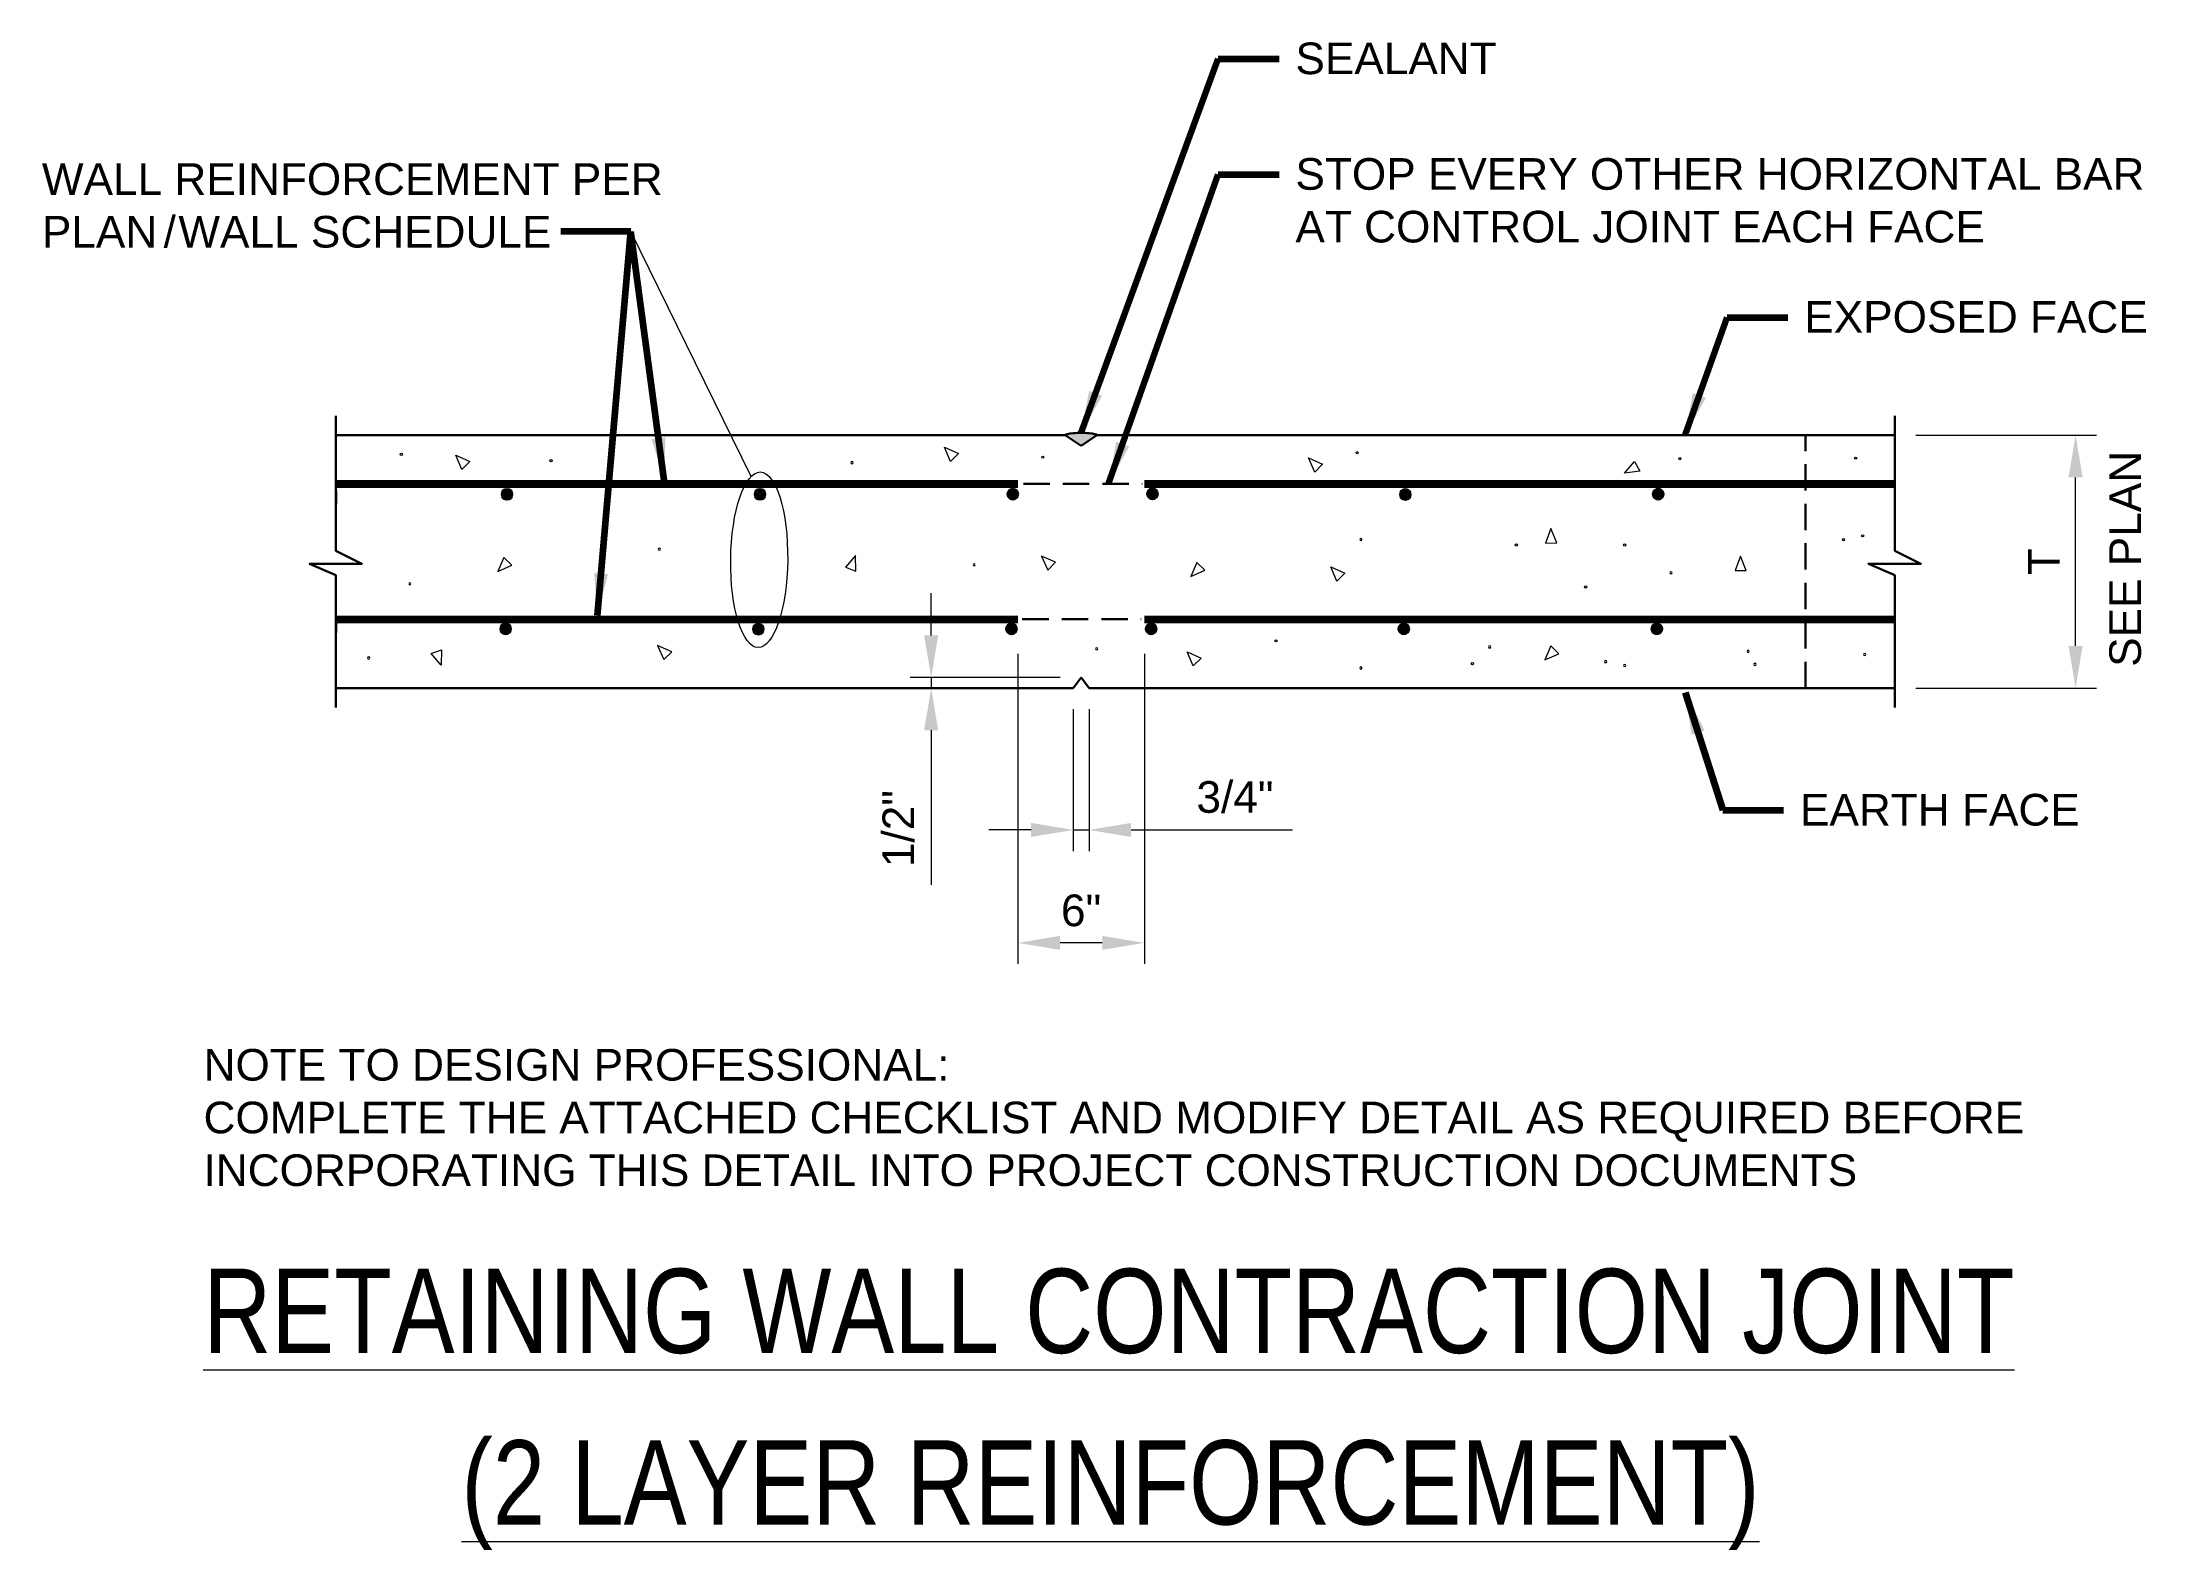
# Model space of a CAD drawing. Header units: inches. Extents: x -282.6 to -182.8, y 1522.9 to 1594.5.
import ezdxf

# ---------------------------------------------------------------- set-up
doc = ezdxf.new("R2010")
doc.units = ezdxf.units.IN
doc.header["$LTSCALE"] = 5
doc.header["$MEASUREMENT"] = 0
doc.linetypes.add('HIDDEN', pattern=[0.375, 0.25, -0.125])
for name, color, linetype, lineweight in [('S-ANNO-DIMS', 1, 'Continuous', 20), ('S-ANNO-TEXT', 7, 'Continuous', 20), ('S-DETL', 3, 'Continuous', 30), ('S-DETL-PATT', 7, 'Continuous', 15)]:
    doc.layers.add(name, color=color, linetype=linetype, lineweight=lineweight)
doc.styles.add('Romans', font='arial.ttf')
doc.dimstyles.get("Standard").update_dxf_attribs({"dimtxt": 0.18, "dimasz": 0.18, "dimexe": 0.18, "dimexo": 0.0625, "dimgap": 0.09, "dimtad": 0, "dimtih": 1, "dimtoh": 1, "dimdec": 4, "dimzin": 0, "dimdsep": 46, "dimtxsty": 'Standard', "dimcen": 0.09, "dimadec": 0, "dimazin": 0, "dimtfac": 1, "dimtdec": 4, "dimtofl": 0, "dimtmove": 0, "dimatfit": 3, "dimfxl": 1, "dimtolj": 1, "dimtzin": 0, "dimarcsym": 0})

# ---------------------------------------------------------------- blocks, each defined once
blk = doc.blocks.new('*D0')
at = {"layer": 'Defpoints', "color": 0, "transparency": 16777216}
for p in [(-194.743, 1575.828), (-186.162, 1575.828), (-194.743, 1563.828)]:
    blk.add_point(p, dxfattribs=at)
at = {"layer": 'S-ANNO-DIMS', "transparency": 16777216}
for p, q in [((-193.743, 1575.828), (-185.162, 1575.828)), ((-186.162, 1565.828), (-186.162, 1573.828)), ((-193.743, 1563.828), (-185.162, 1563.828))]:
    blk.add_line(p, q, dxfattribs=at)
for points in [[(-186.496, 1573.828), (-185.829, 1573.828), (-186.162, 1575.828)], [(-186.496, 1565.828), (-185.829, 1565.828), (-186.162, 1563.828)]]:
    blk.add_solid(points, dxfattribs=at)
at = {"layer": 'S-ANNO-DIMS', "transparency": 16777216, "insert": (-187.662, 1569.828), "char_height": 1.5, "attachment_point": 5, "rotation": 90, "style": 'Romans'}
blk.add_mtext('\\A1;T', dxfattribs=at)
blk = doc.blocks.new('*D1')
at = {"layer": 'Defpoints', "color": 0, "transparency": 16777216}
for p in [(-236.346, 1566.46), (-230.346, 1566.46), (-236.346, 1551.739)]:
    blk.add_point(p, dxfattribs=at)
at = {"layer": 'S-ANNO-DIMS', "transparency": 16777216}
for p, q in [((-236.346, 1565.46), (-236.346, 1550.739)), ((-230.346, 1565.46), (-230.346, 1550.739)), ((-232.346, 1551.739), (-234.346, 1551.739))]:
    blk.add_line(p, q, dxfattribs=at)
for points in [[(-234.346, 1552.072), (-234.346, 1551.406), (-236.346, 1551.739)], [(-232.346, 1552.072), (-232.346, 1551.406), (-230.346, 1551.739)]]:
    blk.add_solid(points, dxfattribs=at)
at = {"layer": 'S-ANNO-DIMS', "transparency": 16777216, "insert": (-233.346, 1553.271), "char_height": 1.5, "attachment_point": 5, "style": 'Romans'}
blk.add_mtext('\\A1;6"', dxfattribs=at)
blk = doc.blocks.new('*D2')
at = {"layer": 'Defpoints', "color": 0, "transparency": 16777216}
for p in [(-233.721, 1563.828), (-232.971, 1563.828), (-233.721, 1557.098)]:
    blk.add_point(p, dxfattribs=at)
at = {"layer": 'S-ANNO-DIMS', "transparency": 16777216}
for p, q in [((-233.721, 1562.828), (-233.721, 1556.098)), ((-232.971, 1562.828), (-232.971, 1556.098)), ((-235.721, 1557.098), (-237.721, 1557.098)), ((-233.721, 1557.098), (-232.971, 1557.098)), ((-230.971, 1557.098), (-223.31, 1557.098))]:
    blk.add_line(p, q, dxfattribs=at)
for points in [[(-235.721, 1557.432), (-235.721, 1556.765), (-233.721, 1557.098)], [(-230.971, 1557.432), (-230.971, 1556.765), (-232.971, 1557.098)]]:
    blk.add_solid(points, dxfattribs=at)
at = {"layer": 'S-ANNO-DIMS', "transparency": 16777216, "insert": (-226.045, 1558.651), "char_height": 1.5, "attachment_point": 5, "style": 'Romans'}
blk.add_mtext('\\A1;3/4"', dxfattribs=at)
blk = doc.blocks.new('*D3')
at = {"layer": 'Defpoints', "color": 0, "transparency": 16777216}
for p in [(-233.346, 1564.328), (-240.459, 1563.828), (-233.721, 1563.828)]:
    blk.add_point(p, dxfattribs=at)
at = {"layer": 'S-ANNO-DIMS', "transparency": 16777216}
for p, q in [((-240.459, 1566.328), (-240.459, 1568.328)), ((-234.346, 1564.328), (-241.459, 1564.328)), ((-240.459, 1564.328), (-240.459, 1563.828)), ((-240.459, 1561.828), (-240.459, 1554.497))]:
    blk.add_line(p, q, dxfattribs=at)
for points in [[(-240.793, 1566.328), (-240.126, 1566.328), (-240.459, 1564.328)], [(-240.793, 1561.828), (-240.126, 1561.828), (-240.459, 1563.828)]]:
    blk.add_solid(points, dxfattribs=at)
at = {"layer": 'S-ANNO-DIMS', "transparency": 16777216, "insert": (-242.01, 1557.162), "char_height": 1.5, "attachment_point": 5, "rotation": 90, "style": 'Romans'}
blk.add_mtext('\\A1;1/2" ', dxfattribs=at)

msp = doc.modelspace()

# ---------------------------------------------------------------- hatches: boundary and pattern name
at = {"layer": 'S-DETL'}
h = msp.add_hatch(color=256, dxfattribs=at)
h.dxf.hatch_style = 1
edge = h.paths.add_edge_path()
edge.add_ellipse((-233.3456894, 1575.8277384), major_axis=(-0.75, 0), ratio=0.1449328904, start_angle=180, end_angle=360)
edge.add_line((-234.0956894, 1575.8277384), (-233.3456894, 1575.3277384))
edge.add_line((-233.3456894, 1575.3277384), (-232.5956894, 1575.8277384))
h = msp.add_hatch(color=256, dxfattribs=at)
h.dxf.hatch_style = 1
h.paths.add_polyline_path([(-260.8359872, 1573.0240711, 1), (-260.3359872, 1573.0240711, 1)])
h = msp.add_hatch(color=256, dxfattribs=at)
h.dxf.hatch_style = 1
h.paths.add_polyline_path([(-248.8317069, 1573.0232157, 1), (-248.3317069, 1573.0232157, 1)])
h = msp.add_hatch(color=256, dxfattribs=at)
h.dxf.hatch_style = 1
h.paths.add_polyline_path([(-236.8389789, 1573.0271025, 1), (-236.3389789, 1573.0271025, 1)])
h = msp.add_hatch(color=256, dxfattribs=at)
h.dxf.hatch_style = 1
h.paths.add_polyline_path([(-230.2121661, 1573.041799, 1), (-229.7121661, 1573.041799, 1)])
h = msp.add_hatch(color=256, dxfattribs=at)
h.dxf.hatch_style = 1
h.paths.add_polyline_path([(-218.2114624, 1573.0157569, 1), (-217.7114624, 1573.0157569, 1)])
h = msp.add_hatch(color=256, dxfattribs=at)
h.dxf.hatch_style = 1
h.paths.add_polyline_path([(-206.2124627, 1573.0298876, 1), (-205.7124627, 1573.0298876, 1)])
h = msp.add_hatch(color=256, dxfattribs=at)
h.dxf.hatch_style = 1
h.paths.add_polyline_path([(-260.9000176, 1566.6358218, 1), (-260.4000176, 1566.6358218, 1)])
h = msp.add_hatch(color=256, dxfattribs=at)
h.dxf.hatch_style = 1
h.paths.add_polyline_path([(-248.908796, 1566.6276068, 1), (-248.408796, 1566.6276068, 1)])
h = msp.add_hatch(color=256, dxfattribs=at)
h.dxf.hatch_style = 1
h.paths.add_polyline_path([(-236.9000176, 1566.6358218, 1), (-236.4000176, 1566.6358218, 1)])
h = msp.add_hatch(color=256, dxfattribs=at)
h.dxf.hatch_style = 1
h.paths.add_polyline_path([(-230.2753965, 1566.6358218, 1), (-229.7753965, 1566.6358218, 1)])
h = msp.add_hatch(color=256, dxfattribs=at)
h.dxf.hatch_style = 1
h.paths.add_polyline_path([(-218.2870306, 1566.6405673, 1), (-217.7870306, 1566.6405673, 1)])
h = msp.add_hatch(color=256, dxfattribs=at)
h.dxf.hatch_style = 1
h.paths.add_polyline_path([(-206.2787686, 1566.6426544, 1), (-205.7787686, 1566.6426544, 1)])

# ---------------------------------------------------------------- linework, layer by layer
at = {"layer": 'S-ANNO-TEXT'}
msp.add_lwpolyline([(-248.999506, 1573.8733552), (-254.7067069, 1585.4863937)], dxfattribs=at)
msp.add_ellipse((-248.6191378, 1569.9178093), major_axis=(-0.0501967, -4.1645147), ratio=0.3246756541, dxfattribs=at)
at = {"layer": 'S-DETL'}
for p, q in [((-233.3456894, 1575.3277384), (-234.0956894, 1575.8277384)), ((-233.3456894, 1575.3277384), (-232.5956894, 1575.8277384)), ((-268.6940387, 1573.1955176), (-268.6940387, 1572.5705176)), ((-268.6940387, 1566.4599591), (-268.6940387, 1567.0849591)), ((-233.3456894, 1564.3277384), (-233.7206894, 1563.8277384)), ((-232.9706894, 1563.8277384), (-233.3456894, 1564.3277384)), ((-233.7206894, 1563.8277384), (-268.709714, 1563.8277384)), ((-194.7434102, 1563.8277384), (-232.9706894, 1563.8277384))]:
    msp.add_line(p, q, dxfattribs=at)
at = {"layer": 'S-DETL', "color": 7, "linetype": 'HIDDEN'}
for p, q in [((-198.9824329, 1563.8277384), (-198.9824329, 1575.8277384)), ((-236.0852237, 1573.5190408), (-230.4470907, 1573.5190408)), ((-236.1344693, 1567.106061), (-230.4963363, 1567.106061))]:
    msp.add_line(p, q, dxfattribs=at)
at = {"layer": 'S-DETL', "linetype": 'Continuous'}
for points in [[(-268.709714, 1576.7503284), (-268.709714, 1570.3479816), (-267.4653442, 1569.7257967), (-269.9540838, 1569.7257967), (-268.709714, 1569.1789349), (-268.709714, 1562.9051483)], [(-194.7434102, 1576.7503284), (-194.7434102, 1570.3479816), (-193.4990404, 1569.7257967), (-195.98778, 1569.7257967), (-194.7434102, 1569.1789349), (-194.7434102, 1562.9051483)]]:
    msp.add_lwpolyline(points, dxfattribs=at)
at = {"layer": 'S-DETL'}
for points in [[(-234.0956894, 1575.8277384), (-268.709714, 1575.8277384)], [(-194.7434102, 1575.8277384), (-232.5956894, 1575.8277384)]]:
    msp.add_lwpolyline(points, dxfattribs=at)
at = {"layer": 'S-DETL', "const_width": 0.375}
for points in [[(-268.6940387, 1573.5130804), (-236.3456894, 1573.5130804)], [(-230.3456894, 1573.5130804), (-194.7434102, 1573.5130804)], [(-268.6940387, 1567.0849591), (-236.3456894, 1567.0849591)], [(-230.3456894, 1567.0849591), (-194.7434102, 1567.0849591)]]:
    msp.add_lwpolyline(points, dxfattribs=at)
at = {"layer": 'S-DETL'}
for centre in [(-260.5859872, 1573.0240711), (-248.5817069, 1573.0232157), (-236.5889789, 1573.0271025), (-229.9621661, 1573.041799), (-217.9614624, 1573.0157569), (-205.9624627, 1573.0298876), (-260.6500176, 1566.6358218), (-248.658796, 1566.6276068), (-236.6500176, 1566.6358218), (-230.0253965, 1566.6358218), (-218.0370306, 1566.6405673), (-206.0287686, 1566.6426544)]:
    msp.add_circle(centre, 0.25, dxfattribs=at)
msp.add_ellipse((-233.3456894, 1575.8277384), major_axis=(-0.75, 0), ratio=0.1449328904, start_param=3.1415926536, end_param=6.2831853072, dxfattribs=at)
at = {"layer": 'S-DETL-PATT', "flags": 128}
for points in [[(-239.5377166, 1574.5824035), (-239.8253669, 1575.2566665), (-239.1628239, 1574.9572962)], [(-262.7211042, 1574.1984542), (-263.0087546, 1574.8727172), (-262.3462115, 1574.573347)], [(-222.2640452, 1574.0814815), (-222.5516956, 1574.7557445), (-221.8891525, 1574.4563742)], [(-206.8339505, 1574.1156343), (-207.5606451, 1574.019259), (-207.0946262, 1574.5773022)], [(-210.7807539, 1570.7149915), (-211.057835, 1571.3936662), (-211.3109244, 1570.7121006)], [(-260.7339253, 1570.030429), (-261.0215756, 1569.356166), (-260.3590326, 1569.6555363)], [(-244.031708, 1569.3818187), (-244.0520514, 1570.1145938), (-244.5289373, 1569.5658082)], [(-234.5543471, 1569.8030548), (-235.2286101, 1570.0907052), (-234.9292398, 1569.4281621)], [(-227.8490434, 1569.7955077), (-228.1366937, 1569.1212447), (-227.4741507, 1569.420615)], [(-221.2136506, 1568.9068498), (-221.5013009, 1569.5811128), (-220.8387579, 1569.2817425)], [(-201.7898889, 1569.4104827), (-202.06697, 1570.0891574), (-202.3200594, 1569.4075918)], [(-263.6922734, 1565.6489328), (-263.7126168, 1564.9161576), (-264.1895027, 1565.4649433)], [(-252.763979, 1565.5547052), (-253.438242, 1565.8423555), (-253.1388718, 1565.1798125)], [(-228.0322557, 1564.8794525), (-228.319906, 1565.5537154), (-227.6573629, 1565.2543452)], [(-211.056153, 1565.8367017), (-211.3438033, 1565.1624388), (-210.6812603, 1565.461809)]]:
    msp.add_lwpolyline(points, close=True, dxfattribs=at)
for points in [[(-265.5957189, 1574.864516, -1), (-265.5957189, 1574.968196, -1)], [(-258.5009352, 1574.5691178, -1), (-258.5009352, 1574.6727978, -1)], [(-244.2155654, 1574.4719959, 1), (-244.2155654, 1574.5756759, 1)], [(-235.163044, 1574.734407, -1), (-235.163044, 1574.838087, -1)], [(-220.2490202, 1574.9425696, -1), (-220.2490202, 1575.0462496, -1)], [(-204.9361659, 1574.6654466, -1), (-204.9361659, 1574.7691266, -1)], [(-196.5996366, 1574.6889831, -1), (-196.5996366, 1574.7926631, -1)], [(-253.3555052, 1570.4734288, 1), (-253.3555052, 1570.3697488, 1)], [(-220.0706517, 1570.929304, 1), (-220.0706517, 1570.825624, 1)], [(-212.695817, 1570.5637681, -1), (-212.695817, 1570.6674481, -1)], [(-207.5524073, 1570.5637681, -1), (-207.5524073, 1570.6674481, -1)], [(-197.1754036, 1570.8213429, -1), (-197.1754036, 1570.9250229, -1)], [(-196.2663811, 1571.0018642, -1), (-196.2663811, 1571.1055442, -1)], [(-238.4204613, 1569.7301915, 1), (-238.4204613, 1569.6265115, 1)], [(-205.3608968, 1569.3474539, 1), (-205.3608968, 1569.2437739, 1)], [(-265.1927834, 1568.8297316, 1), (-265.1927834, 1568.7260516, 1)], [(-209.4092507, 1568.5768787, -1), (-209.4092507, 1568.6805587, -1)], [(-267.1456568, 1565.3073074, 1), (-267.1456568, 1565.2036274, 1)], [(-232.6083476, 1565.7414592, 1), (-232.6083476, 1565.6377792, 1)], [(-232.6083476, 1565.7410109, 1), (-232.6083476, 1565.6373309, 1)], [(-224.0941867, 1566.0213587, -1), (-224.0941867, 1566.1250387, -1)], [(-213.9642975, 1565.8342655, 1), (-213.9642975, 1565.7305855, 1)], [(-201.6965977, 1565.6197282, 1), (-201.6965977, 1565.5160482, 1)], [(-196.1662552, 1565.4736949, 1), (-196.1662552, 1565.3700149, 1)], [(-220.0706517, 1564.8291269, 1), (-220.0706517, 1564.7254469, 1)], [(-214.7789819, 1565.0388195, -1), (-214.7789819, 1564.9351395, -1)], [(-214.7789819, 1565.0388195, -1), (-214.7789819, 1564.9351395, -1)], [(-208.4614299, 1565.135366, 1), (-208.4614299, 1565.031686, 1)], [(-207.5524073, 1564.9548447, 1), (-207.5524073, 1564.8511647, 1)], [(-201.3763048, 1565.0051096, 1), (-201.3763048, 1564.9014296, 1)]]:
    msp.add_lwpolyline(points, format="xyb", close=True, dxfattribs=at)

# ---------------------------------------------------------------- texts
at = {"layer": 'S-ANNO-DIMS', "insert": (-184.562233, 1564.8360945), "char_height": 1.499999989, "attachment_point": 1, "rotation": 90, "style": 'Romans'}
msp.add_mtext('\\A1;SEE PLAN', dxfattribs=at)
at = {"layer": 'S-ANNO-TEXT', "style": 'Romans', "width": 0.8}
for s, p in [('%%URETAINING WALL CONTRACTION JOINT', (-274.9926344, 1532.2786252)), ('%%U(2 LAYER REINFORCEMENT)', (-262.7481596, 1524.1394711))]:
    msp.add_text(s, height=4, dxfattribs=at).set_placement(p)
at = {"layer": 'S-ANNO-TEXT', "style": 'Romans'}
for s, insert, char_height, attachment_point in [('SEALANT', (-223.1764892, 1594.4588009), 1.49999999, 1), ('\\pxql;WALL REINFORCEMENT PER \\PPLA{\\T1.2;N/}WALL SCHEDULE', (-282.6526617, 1584.7103023), 1.499999989, 7), ('STOP EVERY OTHER HORIZONTAL BAR\\PAT CONTROL JOINT EACH FACE', (-223.1764892, 1588.9740916), 1.499999989, 1), ('EXPOSED FACE', (-199.0352888, 1582.194924), 1.499999989, 1), ('EARTH FACE', (-199.2368577, 1558.807829), 1.49999999, 1)]:
    msp.add_mtext(s, dxfattribs=dict(at, insert=insert, char_height=char_height, attachment_point=attachment_point))
at = {"layer": 'S-ANNO-TEXT', "insert": (-274.9822998, 1546.7049554), "char_height": 1.499999989, "width": 159.842980143, "attachment_point": 1, "style": 'Romans'}
msp.add_mtext('NOTE TO DESIGN PROFESSIONAL: \\PCOMPLETE THE ATTACHED CHECKLIST AND MODIFY DETAIL AS REQUIRED BEFORE \\PINCORPORATING THIS DETAIL INTO PROJECT CONSTRUCTION DOCUMENTS', dxfattribs=at)

# ---------------------------------------------------------------- dimensions: what is measured, and where the dimension line sits
at = {"layer": 'S-ANNO-DIMS'}
for base, p1, p2, angle, text, override, picture, middle in [((-186.162233, 1575.8277384), (-194.7434102, 1563.8277384), (-194.7434102, 1575.8277384), 90, 'T', {"dimscale": 16, "dimtxt": 0.09375, "dimasz": 0.125, "dimexe": 0.0625, "dimgap": 0.0625, "dimtih": 0, "dimtoh": 0, "dimdec": 5, "dimlfac": 1, "dimrnd": 0.03125, "dimzin": 7, "dimlunit": 4, "dimtxsty": 'Romans', "dimcen": 0.125, "dimclrd": 256, "dimclre": 256, "dimclrt": 256, "dimadec": 4, "dimtdec": 5, "dimtofl": 1, "dimtvp": 1, "dimfrac": 2, "dimtzin": 3, "dimlwd": 65535, "dimlwe": 65535}, '*D0', (-186.162233, 1569.8277384)), ((-240.4592361, 1563.8277384), (-233.3456894, 1564.3277384), (-233.7206894, 1563.8277384), 270, '1/2" ', {"dimscale": 16, "dimtxt": 0.09375, "dimasz": 0.125, "dimexe": 0.0625, "dimgap": 0.0625, "dimtih": 0, "dimtoh": 0, "dimdec": 5, "dimlfac": 1, "dimrnd": 0.03125, "dimzin": 7, "dimlunit": 4, "dimtxsty": 'Romans', "dimcen": 0.125, "dimse1": 0, "dimse2": 1, "dimclrd": 256, "dimclre": 256, "dimclrt": 256, "dimadec": 4, "dimtdec": 5, "dimtofl": 1, "dimtvp": 1, "dimfrac": 2, "dimtzin": 3, "dimlwd": 65535, "dimlwe": 65535}, '*D3', (-240.4592361, 1557.1624929)), ((-236.3456894, 1551.7389963), (-230.3456894, 1566.4599591), (-236.3456894, 1566.4599591), 180, '6"', {"dimscale": 16, "dimtxt": 0.09375, "dimasz": 0.125, "dimexe": 0.0625, "dimgap": 0.0625, "dimtih": 0, "dimtoh": 0, "dimdec": 5, "dimlfac": 1, "dimrnd": 0.03125, "dimzin": 7, "dimlunit": 4, "dimtxsty": 'Romans', "dimcen": 0.125, "dimclrd": 256, "dimclre": 256, "dimclrt": 256, "dimadec": 4, "dimtdec": 5, "dimtofl": 1, "dimtvp": 1, "dimfrac": 2, "dimtzin": 3, "dimlwd": 65535, "dimlwe": 65535}, '*D1', (-233.3456894, 1551.7389963)), ((-233.7206894, 1557.0984316), (-232.9706894, 1563.8277384), (-233.7206894, 1563.8277384), 180, '3/4"', {"dimscale": 16, "dimtxt": 0.09375, "dimasz": 0.125, "dimexe": 0.0625, "dimgap": 0.0625, "dimtih": 0, "dimtoh": 0, "dimdec": 5, "dimlfac": 1, "dimrnd": 0.03125, "dimzin": 7, "dimlunit": 4, "dimtxsty": 'Romans', "dimcen": 0.125, "dimclrd": 256, "dimclre": 256, "dimclrt": 256, "dimadec": 4, "dimtdec": 5, "dimtofl": 1, "dimtvp": 1, "dimfrac": 2, "dimtzin": 3, "dimlwd": 65535, "dimlwe": 65535}, '*D2', (-226.0451444, 1557.0984316))]:
    dim = msp.add_linear_dim(base=base, p1=p1, p2=p2, angle=angle, text=text, dimstyle='Standard', override=override, dxfattribs=at)
    dim.commit()
    dim.dimension.update_dxf_attribs({"geometry": picture, "text_midpoint": middle, "dimtype": 128})

# ---------------------------------------------------------------- leaders
at = {"layer": 'S-ANNO-TEXT'}
for points in [[(-233.3456894, 1575.936438), (-226.8420869, 1593.6832211), (-223.952069, 1593.6832211)], [(-232.0397853, 1573.5190408), (-226.8420869, 1588.1985118), (-223.952069, 1588.1985118)], [(-256.2957619, 1567.2724591), (-254.7067069, 1585.4863937), (-258.0228869, 1585.4863937)], [(-253.1276555, 1573.7005804), (-254.7067069, 1585.4863937), (-258.0228869, 1585.4863937)], [(-204.680759, 1575.8277384), (-202.7008865, 1581.4193442), (-199.8108686, 1581.4193442)], [(-204.680759, 1563.6238551), (-202.9024554, 1558.0322492), (-200.0124375, 1558.0322492)]]:
    msp.add_leader(points, dimstyle='Standard', override={"dimscale": 16, "dimtxt": 0.09375, "dimasz": 0.125, "dimexe": 0.0625, "dimgap": 0.0625, "dimtad": 0, "dimtih": 0, "dimtoh": 0, "dimdec": 5, "dimlfac": 16, "dimrnd": 0.03125, "dimzin": 7, "dimlunit": 4, "dimtxsty": 'Romans', "dimcen": 0.125, "dimclrd": 256, "dimclre": 256, "dimclrt": 256, "dimadec": 4, "dimtdec": 5, "dimtofl": 1, "dimtvp": 1, "dimfrac": 2, "dimtzin": 3, "dimlwd": 65535, "dimlwe": 65535}, dxfattribs=at)

doc.saveas('drawing.dxf')
